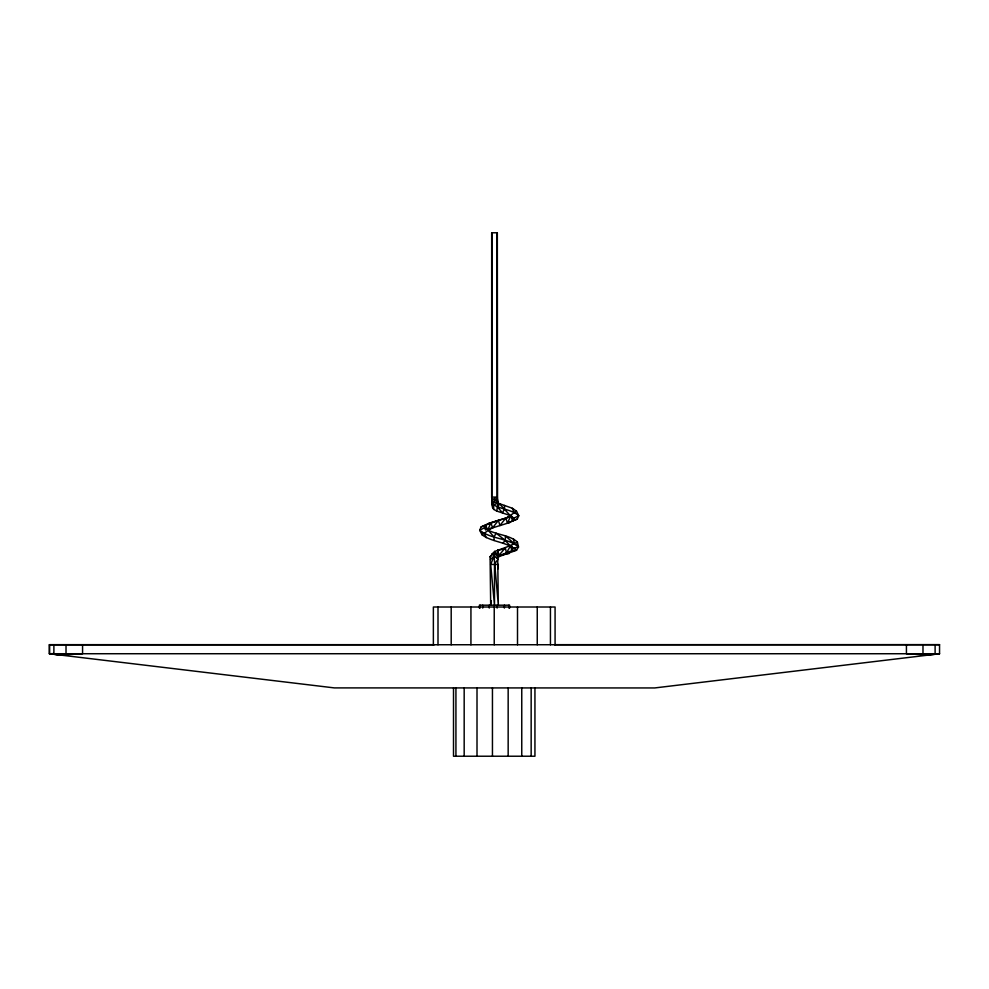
<?xml version="1.0" encoding="UTF-8"?>
<svg xmlns="http://www.w3.org/2000/svg" width="989" height="989" viewBox="0 0 989 989"><rect width="100%" height="100%" fill="white"/><g stroke="black" fill="none" stroke-linecap="round" stroke-linejoin="round"><path stroke-width="1.48" d="M434.332 644.68L49.45 644.667L49.45 653.729L334.307 687.899L654.693 687.948L939.55 653.741L939.55 644.68L554.668 644.68M82.569 644.803L82.569 653.729L60.453 655.052L49.45 653.729L49.45 644.667M451.194 644.803L451.194 607.011M453.518 687.936L453.506 756.226L534.938 756.226L534.938 687.936M455.929 756.226L455.929 687.936M464.175 756.226L464.175 687.936M477.007 756.226L477.007 687.936M511.968 546.212L511.77 550.675L516.505 550.267C506.739 541.613 492.312 542.454 482.039 534.789L479.69 530.265L484.474 527.767C494.08 535.247 508.161 533.862 517.358 541.984L518.508 547.004L516.505 550.267L498.938 556.622L494.71 551.479L493.771 553.061L498.32 605.194L497.702 556.399L511.77 550.675L510.695 545.52L494.71 551.479L490.087 556.795L490.68 605.194L491.1 600.706M492.448 756.226L492.448 687.936M508.161 756.226L508.161 687.936M517.507 644.803L517.507 607.011M521.759 756.226L521.759 687.936M531.155 756.226L531.155 687.936M906.431 644.816L906.431 653.741L928.56 655.064L922.984 653.741L922.984 644.816M497.665 551.528L497.727 550.218L503.661 549.13M497.9 568.935L498.32 564.41L490.68 564.447L494.488 605.194L494.5 564.051L498.122 559.168L494.179 555.818L490.495 559.551M517.074 544.741L517.358 541.984L510.077 545.755L505.206 540.365L496.095 533.158L494.055 536.99L494.08 540.476M496.713 511.041L493.721 509.397L492.633 507.629L493.548 504.761L498.122 503.166L512.376 508.272L516.481 511.165L518.768 515.739L513.934 518.162L510.176 515.516L496.713 511.041L498.122 503.166L497.071 497.034L497.071 232.774M490.68 564.447L494.179 555.818M481.099 526.927L485.562 525.208L487.787 530.092L490.841 522.748L508.482 517.247L488.158 523.638L481.099 526.927L479.69 530.265C490.927 539.277 507.518 537.657 518.508 547.004L513.254 548.265L511.77 550.675M517.296 519.077L512.821 520.709L510.67 515.801L507.542 523.169L517.296 519.077L518.768 515.739C511.696 509.384 501.398 509.619 493.548 504.761L492.188 502.659L491.669 497.047L491.669 232.774L497.331 232.774L497.541 502.956M487.787 530.092L492.621 527.854L498.407 520.375L485.562 525.208L484.474 527.767L485.648 530.03M510.67 515.801L505.799 518.051L507.542 523.169L512.821 520.709L513.934 518.162M496.478 557.672L498.938 556.622L499 555.311L509.211 553.457L506.43 553.012L510.695 545.52M505.799 518.051L499.952 525.542L489.938 528.732L492.621 527.854L490.841 522.748L488.158 523.638M502.981 543.159L505.206 540.365L505.515 536.013L514.329 543.703L513.551 538.956M490.087 556.795L493.771 553.061L497.702 556.399L494.71 551.479M481.73 532.169L482.039 534.789L488.294 530.413L494.055 536.99M516.481 511.165L510.176 515.516L499.754 504.056L497.331 506.85L502.424 512.784L504.514 509.026L504.464 505.466M492.188 502.659L497.17 499.445L497.331 497.17L491.669 497.047L492.633 507.629L492.188 502.659L497.566 502.239M497.071 497.034L491.793 499.952L492.225 504.909M493.771 553.061L491.953 553.939L494.24 552.975M510.213 522.365L499.964 525.579L498.407 520.375M63.222 654.248L60.44 654.916L49.45 653.729L53.888 653.593M60.453 655.052L66.016 653.729L939.55 653.741L928.56 654.928M63.383 654.73L56.509 654.112M49.45 644.803L939.55 644.68M484.499 533.615L486.18 537.682M512.376 508.272L513.996 512.389M506.43 553.012L505.33 547.844L499 555.311L497.727 550.218L497.999 555.731M485.562 525.208L486.316 529.461M512.117 516.431L512.821 520.709M497.492 503.166L497.17 499.445L491.793 499.952L491.929 232.774M493.548 504.761L493.721 509.397M935.112 644.816L935.112 653.741M555.076 644.803L555.076 607.011L433.367 607.011L433.367 644.803M550.44 607.011L550.44 644.803M537.25 607.011L537.25 644.803M509.607 608.074L509.607 605.194L479.393 605.194L479.393 608.074M508.915 605.194L508.915 608.074M504.365 605.194L504.365 608.074M497.158 605.194L497.158 608.074M494.228 607.011L494.228 644.803M489.258 605.194L489.258 608.074M482.743 605.194L482.743 608.074M480.085 605.194L480.085 608.074M470.937 607.011L470.937 644.803M438.003 607.011L438.003 644.803M66.016 644.803L66.016 653.729L53.888 653.729L53.888 644.803"/></g></svg>
